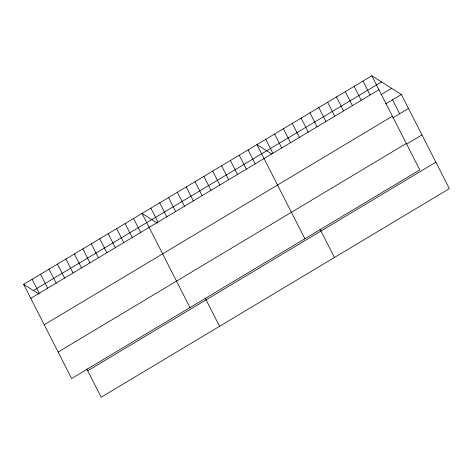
<?xml version="1.0" encoding="UTF-8"?>
<svg xmlns="http://www.w3.org/2000/svg" width="473" height="473" viewBox="0 0 473 473"><rect width="100%" height="100%" fill="white"/><g stroke="black" fill="none" stroke-linecap="round" stroke-linejoin="round"><path stroke-width="0.71" d="M371.819 75.769L419.788 169.913L71.618 378.506L23.65 284.356L371.819 75.769L401.382 94.494L449.35 188.644L101.181 397.231L86.754 368.916M33.406 290.54L381.575 81.947M30.763 298.321L378.932 89.728M380.895 94.742L391.626 88.315M385.596 103.954L401.382 94.494M44.249 324.78L392.419 116.187M392.714 117.913L408.495 108.459M58.138 352.042L406.307 143.455M406.827 143.999L421.975 134.917M87.7 370.773L435.87 162.18M271.703 153.967L256.922 144.602L304.896 238.747M157.367 223.155L142.03 213.435L189.998 307.586M23.65 284.356L38.987 294.076M392.543 99.791L399.655 113.751M362.98 81.06L370.093 95.026M354.141 86.358L361.26 100.317M345.302 91.65L352.42 105.615M336.469 96.947L343.581 110.907M327.629 102.239L334.742 116.204M318.79 107.537L325.903 121.496M309.951 112.834L317.064 126.794M301.112 118.126L308.23 132.091M292.279 123.423L299.391 137.383M283.439 128.715L290.552 142.68M274.6 134.013L281.713 147.972M320.026 229.157L334.452 257.478M265.761 139.304L272.874 153.27M248.083 149.894L255.201 163.859M239.249 155.191L246.362 169.157M230.41 160.489L237.523 174.448M221.571 165.781L228.684 179.746M212.732 171.078L219.844 185.038M203.893 176.37L211.011 190.335M195.059 181.667L202.172 195.627M186.22 186.959L193.333 200.924M177.381 192.257L184.494 206.216M168.542 197.554L175.654 211.514M159.703 202.846L166.815 216.811M205.128 297.996L219.561 326.311M150.863 208.144L157.982 222.103M133.569 218.502L140.688 232.462M125.114 223.569L132.233 237.529M116.66 228.636L123.772 242.596M108.205 233.697L115.317 247.663M99.75 238.764L106.863 252.73M91.295 243.832L98.408 257.791M82.84 248.899L89.953 262.858M74.385 253.966L81.498 267.925M65.93 259.027L73.043 272.992M57.47 264.094L64.588 278.059M49.015 269.161L56.133 283.12M40.56 274.228L47.672 288.187M32.105 279.289L39.218 293.254"/></g></svg>
